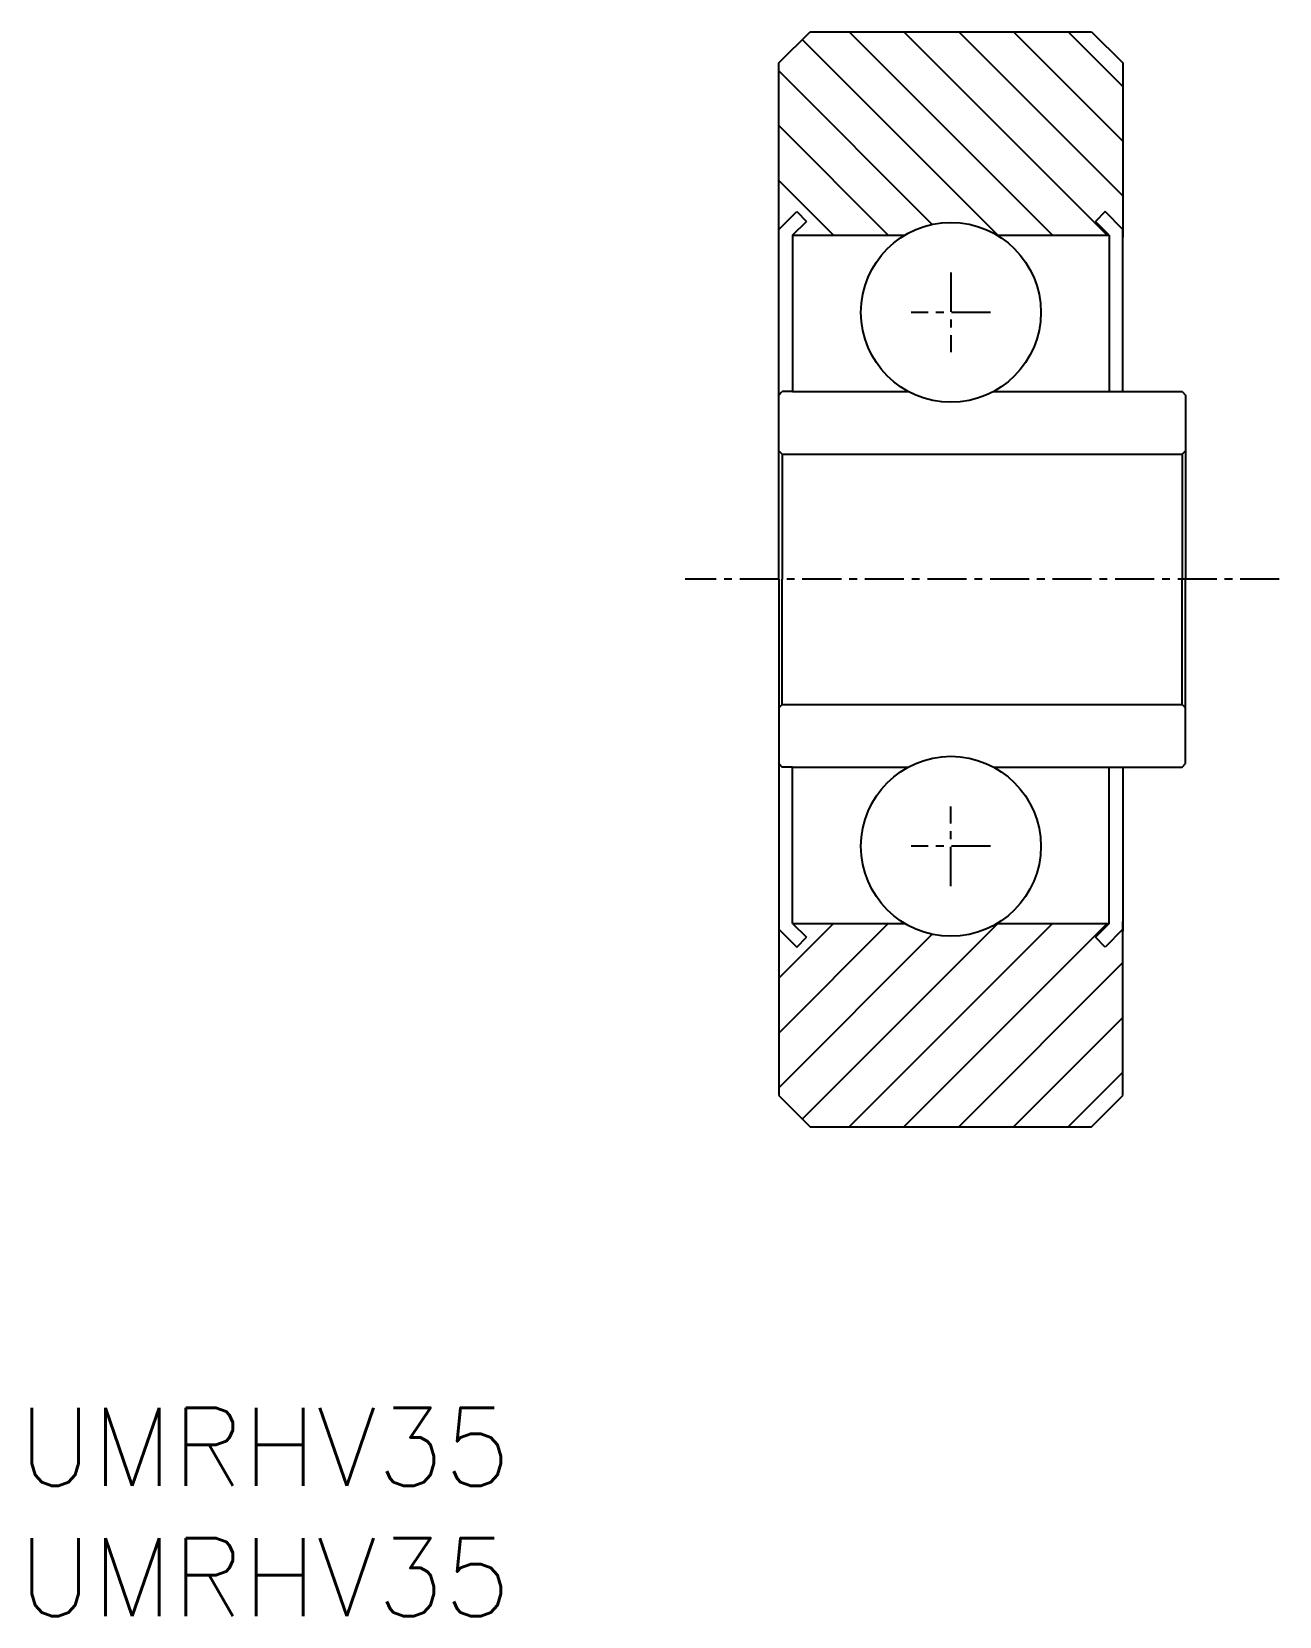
# Model space of a CAD drawing. Extents: x -30.5 to 9.4, y 0.8 to 51.5.
import ezdxf

# ---------------------------------------------------------------- set-up
doc = ezdxf.new("R2010")
doc.units = 0
doc.linetypes.add('CENTER', pattern=[2, 1.25, -0.25, 0.25, -0.25])
doc.layers.get('0').update_dxf_attribs({"linetype": 'CONTINUOUS'})
doc.layers.add('CENTER', color=1, linetype='CENTER')
doc.styles.get("Standard").update_dxf_attribs({"font": 'txt.shx', "bigfont": 'bigfont.shx'})

# ---------------------------------------------------------------- blocks, each defined once
blk = doc.blocks.new('*U2')
for p in [(-30.889, 4.999), (-30.889, 0.832)]:
    blk.add_text('UMRHV35', height=2.5).set_placement(p)

msp = doc.modelspace()

# ---------------------------------------------------------------- linework, layer by layer
at = {"color": 7, "linetype": 'CONTINUOUS'}
for p, q in [((-6.572, 50.47), (-5.572, 51.47)), ((-5.572, 51.47), (3.428, 51.47)), ((3.428, 51.47), (4.428, 50.47)), ((-6.572, 44.903), (-6.572, 50.47)), ((4.428, 50.47), (4.428, 44.903)), ((-6.572, 45.153), (-6.003, 45.722)), ((-6.003, 45.722), (-5.692, 45.41)), ((3.859, 45.722), (3.548, 45.41)), ((4.428, 45.153), (3.859, 45.722)), ((-6.572, 39.97), (-6.572, 45.215)), ((-6.132, 44.97), (-5.692, 45.41)), ((3.988, 44.97), (3.548, 45.41)), ((4.428, 39.97), (4.428, 45.215)), ((-6.132, 44.97), (-2.546, 44.97)), ((-6.132, 44.97), (-6.132, 39.97)), ((-6.132, 44.97), (-2.593, 44.97)), ((0.401, 44.97), (3.988, 44.97)), ((0.449, 44.97), (3.988, 44.97)), ((3.988, 44.97), (3.988, 39.97)), ((-6.572, 39.86), (-6.572, 39.97)), ((-6.572, 39.86), (-6.462, 39.97)), ((-6.572, 33.97), (-6.572, 39.86)), ((-6.132, 39.97), (-6.462, 39.97)), ((-6.132, 39.97), (-2.435, 39.97)), ((0.291, 39.97), (3.988, 39.97)), ((3.988, 39.97), (4.428, 39.97)), ((4.428, 39.97), (6.318, 39.97)), ((6.318, 39.97), (6.428, 39.86)), ((6.428, 39.86), (6.428, 37.97)), ((-6.462, 37.97), (-6.572, 38.08)), ((6.318, 37.97), (6.428, 38.08)), ((-6.462, 37.97), (6.318, 37.97)), ((-6.462, 37.97), (-6.462, 33.97)), ((6.318, 37.97), (6.318, 33.97)), ((6.428, 37.97), (6.428, 33.97)), ((-6.572, 33.97), (-6.572, 28.08)), ((-6.462, 29.97), (-6.462, 33.97)), ((6.318, 29.97), (6.318, 33.97)), ((6.428, 29.97), (6.428, 33.97)), ((-6.462, 29.97), (-6.572, 29.86)), ((-6.462, 29.97), (6.318, 29.97)), ((6.318, 29.97), (6.428, 29.86)), ((6.428, 28.08), (6.428, 29.97)), ((-6.572, 28.08), (-6.462, 27.97)), ((-6.572, 28.08), (-6.572, 27.97)), ((-6.572, 27.97), (-6.572, 22.726)), ((-6.132, 27.97), (-6.462, 27.97)), ((-6.132, 27.97), (-2.435, 27.97)), ((-6.132, 22.97), (-6.132, 27.97)), ((0.291, 27.97), (3.988, 27.97)), ((3.988, 27.97), (4.428, 27.97)), ((3.988, 22.97), (3.988, 27.97)), ((4.428, 27.97), (6.318, 27.97)), ((4.428, 27.97), (4.428, 22.726)), ((6.318, 27.97), (6.428, 28.08)), ((-6.572, 23.038), (-6.572, 17.47)), ((-6.572, 22.788), (-6.003, 22.219)), ((-6.132, 22.97), (-5.692, 22.53)), ((-6.132, 22.97), (-2.593, 22.97)), ((-6.132, 22.97), (-2.546, 22.97)), ((0.401, 22.97), (3.988, 22.97)), ((0.449, 22.97), (3.988, 22.97)), ((3.988, 22.97), (3.548, 22.53)), ((4.428, 22.788), (3.859, 22.219)), ((4.428, 17.47), (4.428, 23.038)), ((-6.003, 22.219), (-5.692, 22.53)), ((3.859, 22.219), (3.548, 22.53)), ((-6.572, 17.47), (-5.572, 16.47)), ((3.428, 16.47), (4.428, 17.47)), ((-5.572, 16.47), (3.428, 16.47))]:
    msp.add_line(p, q, dxfattribs=at)
at = {"color": 3, "linetype": 'CONTINUOUS'}
for p, q in [((0.427, 44.97), (-5.822, 51.22)), ((2.177, 44.97), (-4.323, 51.47)), ((3.927, 44.97), (-2.573, 51.47)), ((4.428, 46.22), (-0.822, 51.47)), ((4.428, 47.97), (0.928, 51.47)), ((4.428, 49.72), (2.678, 51.47)), ((-1.667, 45.314), (-6.572, 50.22)), ((-3.073, 44.97), (-6.572, 48.47)), ((-4.823, 44.97), (-6.572, 46.72)), ((-4.823, 22.97), (-6.572, 21.221)), ((-3.073, 22.97), (-6.572, 19.471)), ((0.427, 22.97), (-5.822, 16.721)), ((2.177, 22.97), (-4.323, 16.47)), ((3.927, 22.97), (-2.573, 16.47)), ((-1.667, 22.626), (-6.572, 17.721)), ((4.428, 21.721), (-0.822, 16.47)), ((4.428, 19.971), (0.928, 16.47)), ((4.428, 18.22), (2.678, 16.47))]:
    msp.add_line(p, q, dxfattribs=at)
at = {"color": 7, "linetype": 'CONTINUOUS'}
for centre in [(-1.072, 42.502), (-1.072, 25.439)]:
    msp.add_circle(centre, 2.875, dxfattribs=at)
at = {"layer": 'CENTER', "color": 1, "linetype": 'CENTER'}
for p, q in [((-1.072, 43.771), (-1.072, 41.232)), ((0.198, 42.502), (-2.342, 42.502)), ((9.428, 33.97), (-9.572, 33.97)), ((-1.072, 24.169), (-1.072, 26.709)), ((0.198, 25.439), (-2.342, 25.439))]:
    msp.add_line(p, q, dxfattribs=at)

# ---------------------------------------------------------------- block references
at = {"color": 7, "linetype": 'CONTINUOUS'}
msp.add_blockref('*U2', (0, 0), dxfattribs=at)

doc.saveas('drawing.dxf')
